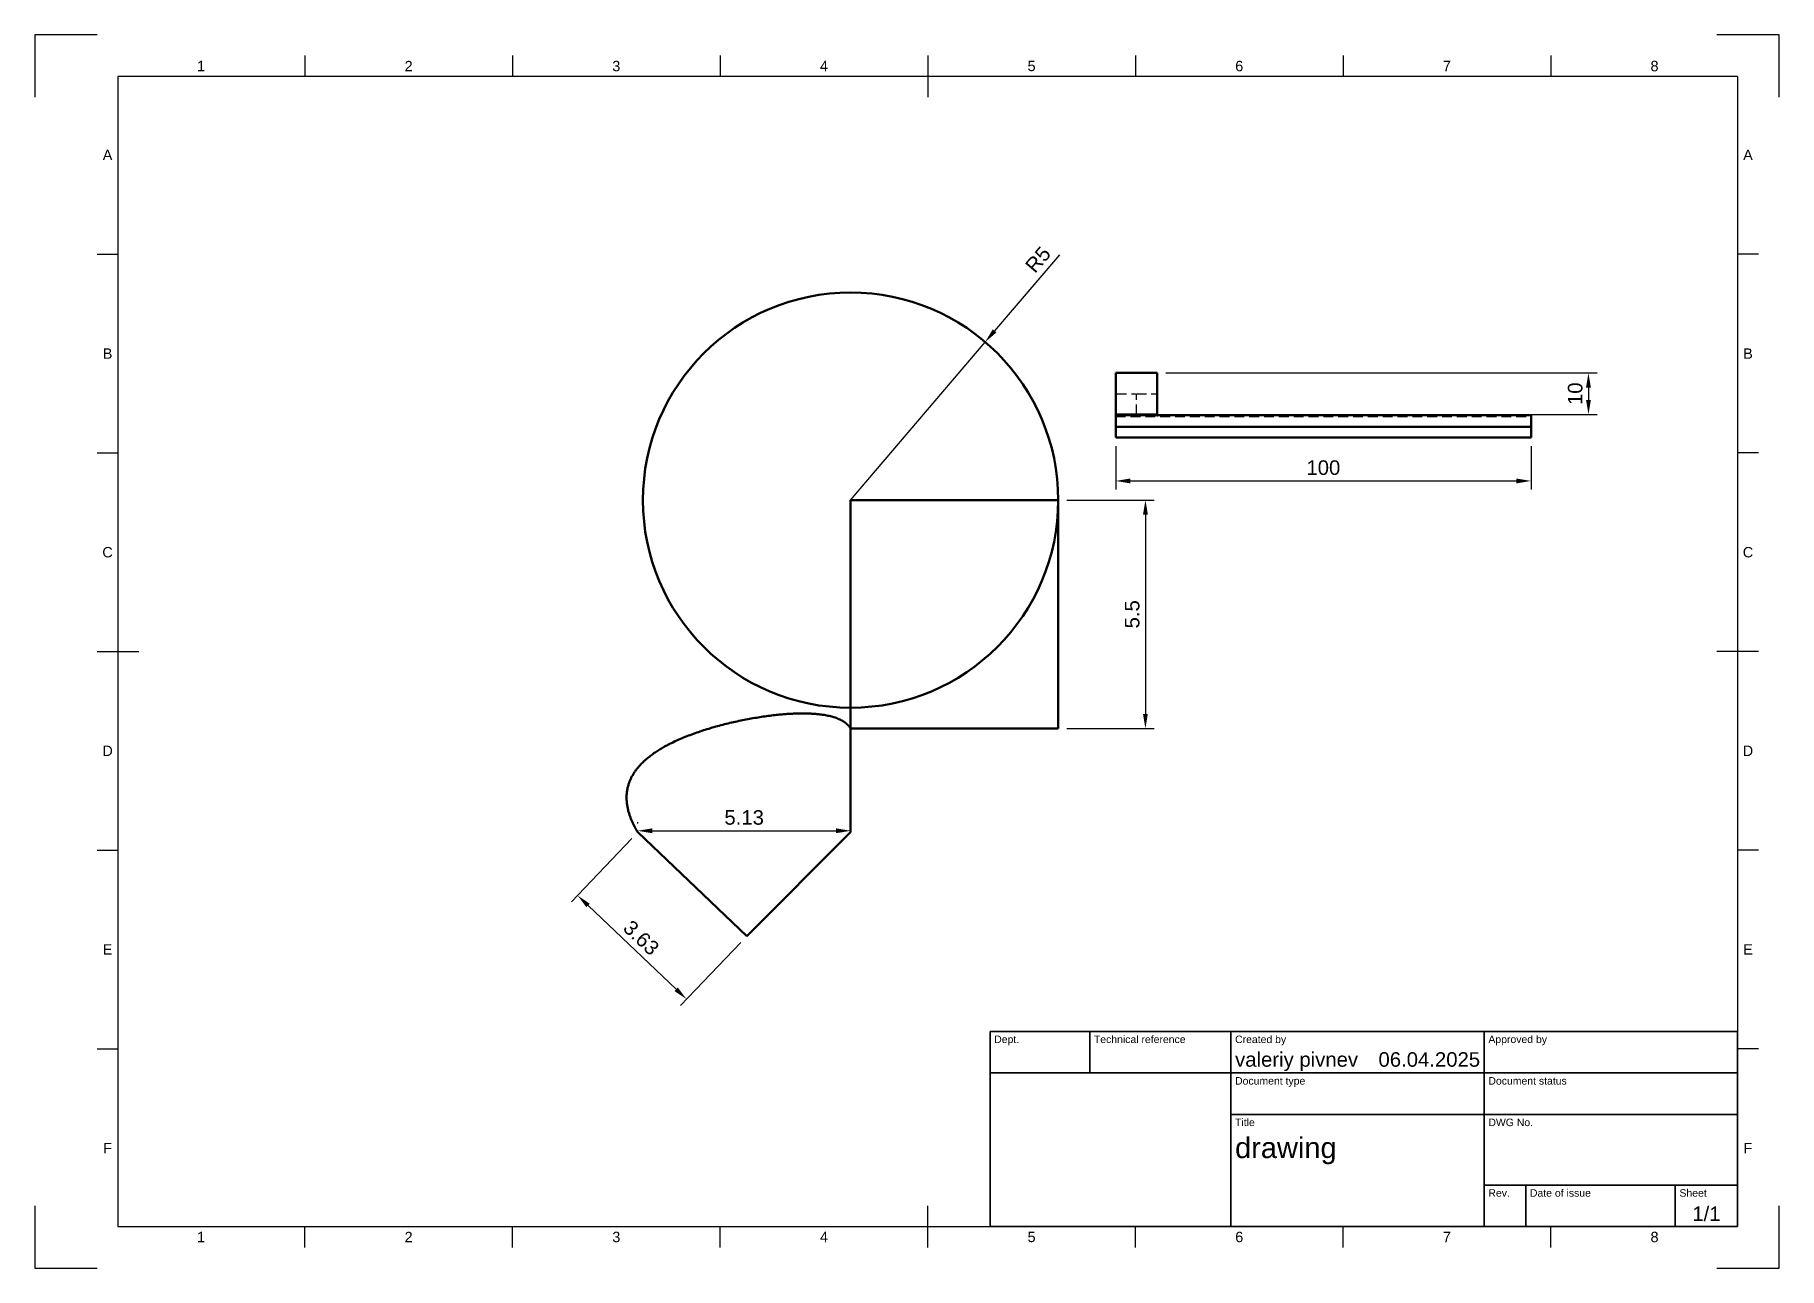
# Model space of a CAD drawing. Header units: millimetres. Extents: x 0 to 420, y 0 to 297.
import ezdxf
from ezdxf.enums import TextEntityAlignment as Align

# ---------------------------------------------------------------- set-up
doc = ezdxf.new("R2010")
doc.units = ezdxf.units.MM
doc.header["$LTSCALE"] = 0.75
doc.linetypes.add('HIDDEN2', pattern=[4.7625, 3.175, -1.5875])
for name, color, linetype, lineweight in [('BORDER', 7, 'Continuous', 25), ('FD_Dimensions', 7, 'Continuous', 25), ('Hidden', 7, 'HIDDEN2', 25), ('Hidden Narrow', 7, 'HIDDEN2', 25), ('TITLEBLOCK', 7, 'Continuous', 35), ('Visible', 7, 'Continuous', 50)]:
    doc.layers.add(name, color=color, linetype=linetype, lineweight=lineweight)
doc.styles.add('FusionTitle', font='Arial.ttf')
doc.styles.get("Standard").update_dxf_attribs({"font": 'Arial.ttf'})
doc.dimstyles.new('Dim-ISO-25', dxfattribs={"dimtxt": 3.5, "dimasz": 3.5, "dimexe": 2.1, "dimexo": 2.1, "dimgap": 1.4, "dimtad": 1, "dimzin": 12, "dimdsep": 46, "dimtxsty": 'Standard', "dimcen": 0, "dimazin": 3, "dimtp": 0.1, "dimtm": 0.1, "dimtfac": 0.714286, "dimtmove": 0, "dimatfit": 3, "dimfxl": 1, "dimtzin": 12, "dimarcsym": 0})

# ---------------------------------------------------------------- blocks, each defined once
blk = doc.blocks.new('ISO_A3_SHEET')
at = {"layer": 'BORDER'}
for p, q in [((65, 292), (65, 287)), ((115, 292), (115, 287)), ((165, 292), (165, 287)), ((215, 292), (215, 282)), ((265, 292), (265, 287)), ((315, 292), (315, 287)), ((365, 292), (365, 287)), ((410, 287), (20, 287)), ((20, 287), (20, 10)), ((410, 287), (410, 10)), ((15, 244.16666), (20, 244.16666)), ((415, 244.16666), (410, 244.16666)), ((15, 196.33333), (20, 196.33333)), ((415, 196.33333), (410, 196.33333)), ((15, 148.5), (25, 148.5)), ((415, 148.5), (405, 148.5)), ((15, 100.66667), (20, 100.66667)), ((415, 100.66667), (410, 100.66667)), ((15, 52.83334), (20, 52.83334)), ((415, 52.83334), (410, 52.83334)), ((215, 5), (215, 15)), ((20, 10), (410, 10)), ((65, 5), (65, 10)), ((115, 5), (115, 10)), ((165, 5), (165, 10)), ((265, 5), (265, 10)), ((315, 5), (315, 10)), ((365, 5), (365, 10))]:
    blk.add_line(p, q, dxfattribs=at)
at = {"layer": 'Defpoints'}
for p, q in [((15, 297), (0, 297)), ((0, 297), (0, 282)), ((420, 297), (405, 297)), ((420, 282), (420, 297)), ((0, 15), (0, 0)), ((420, 0), (420, 15)), ((0, 0), (15, 0)), ((405, 0), (420, 0))]:
    blk.add_line(p, q, dxfattribs=at)
at = {"layer": 'BORDER', "style": 'FusionTitle'}
for s, p in [('1', (40, 289.5)), ('2', (90, 289.5)), ('3', (140, 289.5)), ('4', (190, 289.5)), ('5', (240, 289.5)), ('6', (290, 289.5)), ('7', (340, 289.5)), ('8', (390, 289.5)), ('A', (17.5, 268.08333)), ('A', (412.5, 268.08333)), ('B', (17.5, 220.25)), ('B', (412.5, 220.25)), ('C', (17.5, 172.41667)), ('C', (412.5, 172.41667)), ('D', (17.5, 124.58334)), ('D', (412.5, 124.58334)), ('E', (17.5, 76.75001)), ('E', (412.5, 76.75001)), ('F', (17.5, 28.91668)), ('F', (412.5, 28.91668)), ('1', (40, 7.5)), ('2', (90, 7.5)), ('3', (140, 7.5)), ('4', (190, 7.5)), ('5', (240, 7.5)), ('6', (290, 7.5)), ('7', (340, 7.5)), ('8', (390, 7.5))]:
    blk.add_text(s, height=2.5, dxfattribs=at).set_placement(p, align=Align.MIDDLE)
blk = doc.blocks.new('ISO_TITLEBLOCK')
at = {"layer": 'TITLEBLOCK'}
for p, q in [((0, 47), (-180, 47)), ((-180, 47), (-180, 0)), ((-156, 37), (-156, 47)), ((-122, 0), (-122, 47)), ((-61, 0), (-61, 47)), ((0, 0), (0, 47)), ((-180, 37), (0, 37)), ((-122, 27), (0, 27)), ((-61, 10), (0, 10)), ((-51, 0), (-51, 10)), ((-15, 0), (-15, 10)), ((-180, 0), (0, 0))]:
    blk.add_line(p, q, dxfattribs=at)
at = {"layer": 'TITLEBLOCK', "style": 'FusionTitle'}
for s, p in [('Dept.', (-179, 46)), ('Technical reference', (-155, 46)), ('Created by', (-121, 46)), ('Approved by', (-60, 46)), ('Document type', (-121, 36)), ('Document status', (-60, 36)), ('Title', (-121, 26)), ('DWG No.', (-60, 26)), ('Rev.', (-60, 9)), ('Date of issue', (-50, 9)), ('Sheet', (-14, 9))]:
    blk.add_text(s, height=1.8, dxfattribs=at).set_placement(p, align=Align.TOP_LEFT)
for tag, height, p in [('DEPT', 3.5, (-179, 42)), ('TECHNICAL_REFERENCE', 3.5, (-155, 42)), ('CREATED_BY', 3.5, (-121, 42)), ('APPROVED_BY', 3.5, (-60, 42)), ('DOCUMENT_TYPE', 3.5, (-121, 32)), ('DOCUMENT_STATUS', 3.5, (-60, 32)), ('TITLE_1', 5, (-121, 21.5)), ('TITLE_2', 5, (-121, 14)), ('TITLE_3', 5, (-121, 6.5)), ('DATE_OF_ISSUE', 3.5, (-50, 5))]:
    blk.add_attdef(tag, text='', height=height, dxfattribs=at).set_placement(p, align=Align.TOP_LEFT)
for tag, p in [('CREATED_DATE', (-62, 42)), ('APPROVED_DATE', (-0.99, 42))]:
    blk.add_attdef(tag, text='', height=3.5, dxfattribs=at).set_placement(p, align=Align.TOP_RIGHT)
for tag, height, p in [('DRAWING_NUMBER', 5, (-30.5, 19.75)), ('REV', 3.5, (-56, 4.85)), ('SHEET', 3.5, (-7.5, 4.85))]:
    blk.add_attdef(tag, text='', height=height, dxfattribs=at).set_placement(p, align=Align.TOP_CENTER)
blk = doc.blocks.new('*D12')
at = {"layer": 'Defpoints', "color": 0, "transparency": 16777216}
for p in [(246.415146, 184.958649), (246.415146, 129.958648), (267.415146, 129.958648)]:
    blk.add_point(p, dxfattribs=at)
at = {"layer": 'FD_Dimensions', "color": 0, "lineweight": -2, "transparency": 16777216}
for p, q in [((248.515146, 184.958649), (269.515146, 184.958649)), ((267.415146, 181.458649), (267.415146, 133.458648)), ((248.515146, 129.958648), (269.515146, 129.958648))]:
    blk.add_line(p, q, dxfattribs=at)
at = {"layer": 'FD_Dimensions', "color": 0, "transparency": 16777216}
for points in [[(266.831813, 181.458649), (267.998479, 181.458649), (267.415146, 184.958649)], [(266.831813, 133.458648), (267.998479, 133.458648), (267.415146, 129.958648)]]:
    blk.add_solid(points, dxfattribs=at)
at = {"layer": 'FD_Dimensions', "color": 0, "transparency": 16777216, "insert": (264.235303, 157.458649), "char_height": 3.5, "attachment_point": 5, "rotation": 90}
blk.add_mtext('5.5', dxfattribs=at)
blk = doc.blocks.new('*D14')
at = {"layer": 'Defpoints', "color": 0, "transparency": 16777216}
for p in [(228.824751, 223.032492), (196.415145, 184.958649)]:
    blk.add_point(p, dxfattribs=at)
at = {"layer": 'FD_Dimensions', "color": 0, "lineweight": -2, "transparency": 16777216}
for p, q in [((246.713252, 244.047372), (231.093424, 225.697661)), ((196.415145, 184.958649), (228.824751, 223.032492))]:
    blk.add_line(p, q, dxfattribs=at)
at = {"layer": 'FD_Dimensions', "color": 0, "transparency": 16777216}
blk.add_solid([(230.649229, 226.075773), (231.537618, 225.319549), (228.824751, 223.032492)], dxfattribs=at)
at = {"layer": 'FD_Dimensions', "color": 0, "transparency": 16777216, "insert": (241.546719, 242.883594), "char_height": 3.5, "attachment_point": 5, "rotation": 49.59457749}
blk.add_mtext('R5', dxfattribs=at)
blk = doc.blocks.new('*D15')
at = {"layer": 'Defpoints', "color": 0, "transparency": 16777216}
for p in [(145.16046, 104.958648), (171.415145, 79.958647), (156.933742, 64.75046)]:
    blk.add_point(p, dxfattribs=at)
at = {"layer": 'FD_Dimensions', "color": 0, "lineweight": -2, "transparency": 16777216}
for p, q in [((143.71232, 103.437829), (129.230916, 88.229642)), ((133.213754, 87.336893), (154.399044, 67.164027)), ((169.967005, 78.437829), (155.485601, 63.229641))]:
    blk.add_line(p, q, dxfattribs=at)
at = {"layer": 'FD_Dimensions', "color": 0, "transparency": 16777216}
for points in [[(133.616016, 87.759343), (132.811493, 86.914444), (130.679057, 89.750461)], [(154.801305, 67.586477), (153.996783, 66.741578), (156.933742, 64.75046)]]:
    blk.add_solid(points, dxfattribs=at)
at = {"layer": 'FD_Dimensions', "color": 0, "transparency": 16777216, "insert": (146.004951, 79.559352), "char_height": 3.5, "attachment_point": 5, "rotation": 316.40225664}
blk.add_mtext('3.63', dxfattribs=at)
blk = doc.blocks.new('*D16')
at = {"layer": 'Defpoints', "color": 0, "transparency": 16777216}
for p in [(196.415145, 105.328008), (145.16046, 104.958648), (196.415145, 104.958648)]:
    blk.add_point(p, dxfattribs=at)
at = {"layer": 'FD_Dimensions', "color": 0, "lineweight": -2, "transparency": 16777216}
for p, q in [((145.16046, 107.058648), (145.16046, 107.428008)), ((148.66046, 105.328008), (192.915145, 105.328008)), ((196.415145, 107.058648), (196.415145, 107.428008))]:
    blk.add_line(p, q, dxfattribs=at)
at = {"layer": 'FD_Dimensions', "color": 0, "transparency": 16777216}
for points in [[(148.66046, 105.911342), (148.66046, 104.744675), (145.16046, 105.328008)], [(192.915145, 105.911342), (192.915145, 104.744675), (196.415145, 105.328008)]]:
    blk.add_solid(points, dxfattribs=at)
at = {"layer": 'FD_Dimensions', "color": 0, "transparency": 16777216, "insert": (170.787803, 108.516207), "char_height": 3.5, "attachment_point": 5}
blk.add_mtext('5.13', dxfattribs=at)
blk = doc.blocks.new('*D17')
at = {"layer": 'Defpoints', "color": 0, "transparency": 16777216}
for p in [(260.255938, 200.074673), (360.255938, 200.074673), (360.255938, 189.574673)]:
    blk.add_point(p, dxfattribs=at)
at = {"layer": 'FD_Dimensions', "color": 0, "lineweight": -2, "transparency": 16777216}
for p, q in [((260.255938, 197.974673), (260.255938, 187.474673)), ((360.255938, 197.974673), (360.255938, 187.474673)), ((263.755938, 189.574673), (356.755938, 189.574673))]:
    blk.add_line(p, q, dxfattribs=at)
at = {"layer": 'FD_Dimensions', "color": 0, "transparency": 16777216}
for points in [[(263.755938, 190.158006), (263.755938, 188.99134), (260.255938, 189.574673)], [(356.755938, 190.158006), (356.755938, 188.99134), (360.255938, 189.574673)]]:
    blk.add_solid(points, dxfattribs=at)
at = {"layer": 'FD_Dimensions', "color": 0, "transparency": 16777216, "insert": (310.255938, 192.761678), "char_height": 3.5, "attachment_point": 5}
blk.add_mtext('100', dxfattribs=at)
blk = doc.blocks.new('*D18')
at = {"layer": 'Defpoints', "color": 0, "transparency": 16777216}
for p in [(270.255938, 215.574673), (270.255938, 205.574673), (374.092979, 205.574673)]:
    blk.add_point(p, dxfattribs=at)
at = {"layer": 'FD_Dimensions', "color": 0, "lineweight": -2, "transparency": 16777216}
for p, q in [((272.355938, 215.574673), (376.192979, 215.574673)), ((374.092979, 212.074673), (374.092979, 209.074673)), ((272.355938, 205.574673), (376.192979, 205.574673))]:
    blk.add_line(p, q, dxfattribs=at)
at = {"layer": 'FD_Dimensions', "color": 0, "transparency": 16777216}
for points in [[(373.509646, 212.074673), (374.676313, 212.074673), (374.092979, 215.574673)], [(373.509646, 209.074673), (374.676313, 209.074673), (374.092979, 205.574673)]]:
    blk.add_solid(points, dxfattribs=at)
at = {"layer": 'FD_Dimensions', "color": 0, "transparency": 16777216, "insert": (370.905974, 210.574673), "char_height": 3.5, "attachment_point": 5, "rotation": 90}
blk.add_mtext('10', dxfattribs=at)

msp = doc.modelspace()

# ---------------------------------------------------------------- linework, layer by layer
at = {"layer": 'Hidden', "extrusion": (0, 1, 0)}
for p, q in [((265.256, 205.575), (265.256, 210.575)), ((265.256, 210.575), (270.256, 210.575)), ((260.256, 205.075), (270.256, 205.075)), ((260.256, 205.075), (360.256, 205.075)), ((270.256, 205.437), (270.256, 205.075))]:
    msp.add_line(p, q, dxfattribs=at)
at = {"layer": 'Hidden Narrow', "extrusion": (0, 1, 0)}
msp.add_line((260.506, 210.575), (265.006, 210.575), dxfattribs=at)
at = {"layer": 'Visible', "extrusion": (0, 1, 0)}
for p, q in [((260.256, 205.575), (260.256, 215.575)), ((260.256, 215.575), (270.256, 215.575)), ((270.256, 205.575), (270.256, 215.575)), ((260.256, 205.437), (260.256, 205.575)), ((260.256, 205.575), (265.256, 205.575)), ((260.256, 202.575), (260.256, 205.437)), ((260.256, 205.437), (360.256, 205.437)), ((260.256, 202.575), (360.256, 202.575)), ((260.256, 200.075), (260.256, 202.575)), ((265.256, 205.575), (270.256, 205.575)), ((270.256, 205.575), (270.256, 205.437)), ((360.256, 205.437), (360.256, 202.575)), ((360.256, 202.575), (360.256, 200.075)), ((260.256, 200.075), (360.256, 200.075)), ((196.415, 184.959), (246.415, 184.959)), ((196.415, 134.959), (196.415, 184.959)), ((246.415, 129.959), (246.415, 184.959)), ((196.415, 134.959), (196.415, 129.959)), ((196.415, 129.959), (246.415, 129.959)), ((196.415, 104.959), (196.415, 129.959)), ((145.16, 104.959), (171.415, 79.959)), ((171.415, 79.959), (196.415, 104.959))]:
    msp.add_line(p, q, dxfattribs=at)
at = {"layer": 'Visible'}
msp.add_arc((196.415, 184.959), 50, 0, 270, dxfattribs=at)
at = {"layer": 'Visible', "extrusion": (2e-16, 0, -1)}
msp.add_arc((-196.415, 184.959), 50, 180, 270, dxfattribs=at)
at = {"layer": 'Visible'}
msp.add_open_spline([(196.415, 129.959), (196.083, 130.505), (195.206, 131.497), (193.252, 132.683), (189.358, 133.652), (182.324, 133.78), (173.423, 132.758), (163.304, 130.54), (153.685, 127.184), (146.539, 122.856), (142.483, 117.677), (141.923, 112.935), (142.976, 109.066), (144.325, 106.35), (145.16, 104.959)], degree=5, dxfattribs=at)

# ---------------------------------------------------------------- block references
at = {"layer": 'BORDER'}
msp.add_blockref('ISO_A3_SHEET', (0, 0), dxfattribs=at)
at = {"layer": 'TITLEBLOCK'}
msp.add_blockref('ISO_TITLEBLOCK', (410, 10), dxfattribs=at).add_auto_attribs({'CREATED_DATE': '06.04.2025', 'SHEET': '1/1', 'TITLE_1': 'drawing', 'CREATED_BY': 'valeriy pivnev'})

# ---------------------------------------------------------------- dimensions: what is measured, and where the dimension line sits
at = {"layer": 'FD_Dimensions'}
dim = msp.add_radius_dim(center=(196.415, 184.959), mpoint=(228.825, 223.032), dimstyle='Dim-ISO-25', override={"dimlfac": 0.1, "dimse1": 1, "dimclrd": 0, "dimclre": 0}, dxfattribs=at)
dim.commit()
dim.dimension.update_dxf_attribs({"geometry": '*D14', "text_midpoint": (243.968, 240.822), "dimtype": 164})
for p1, p2, distance, override, picture, middle in [((270.256, 215.575), (270.256, 205.575), 103.837, {"dimlfac": 1, "dimclrd": 0, "dimclre": 0}, '*D18', (370.906, 210.575)), ((260.256, 200.075), (360.256, 200.075), -10.5, {"dimlfac": 1, "dimclrd": 0, "dimclre": 0}, '*D17', (310.256, 192.762)), ((246.415, 184.959), (246.415, 129.959), 21, {"dimlfac": 0.1, "dimclrd": 0, "dimclre": 0}, '*D12', (264.235, 157.459)), ((145.16, 104.959), (196.415, 104.959), 0.369, {"dimlfac": 0.1, "dimclrd": 0, "dimclre": 0}, '*D16', (170.788, 108.516)), ((145.16, 104.959), (171.415, 79.959), -21, {"dimlfac": 0.1, "dimclrd": 0, "dimclre": 0}, '*D15', (146.005, 79.559))]:
    dim = msp.add_aligned_dim(p1=p1, p2=p2, distance=distance, dimstyle='Dim-ISO-25', override=override, dxfattribs=at)
    dim.commit()
    dim.dimension.update_dxf_attribs({"geometry": picture, "text_midpoint": middle})

doc.saveas('drawing.dxf')
